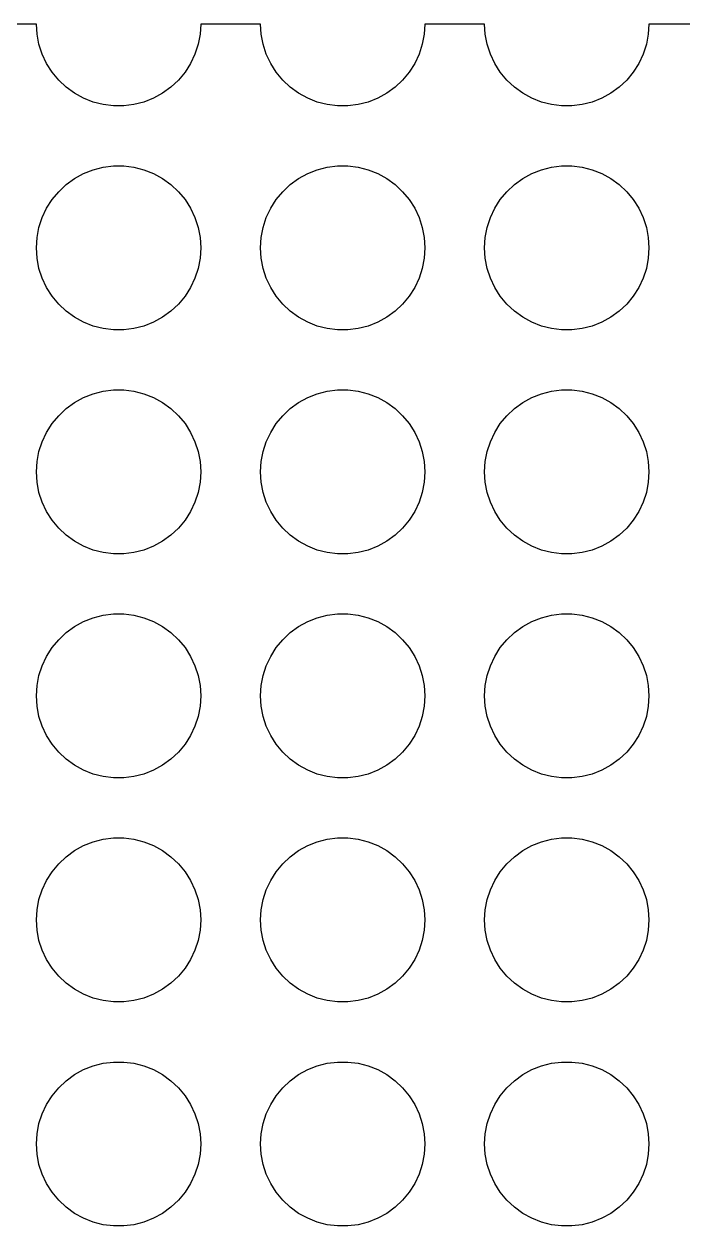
# Model space of a CAD drawing. Header units: metres. Extents: x -180 to 180, y -157 to 157.
# Drawn here: x -141.3 to -97.2, y 77 to 157.5 of the extents above; entities that cross this region are included whole.
import ezdxf

# ---------------------------------------------------------------- set-up
doc = ezdxf.new("R2010")
doc.units = ezdxf.units.M

msp = doc.modelspace()

# ---------------------------------------------------------------- linework, layer by layer
for p, q in [((-140.499, 157.49), (-144.501, 157.49)), ((-140.457, 156.811), (-140.499, 157.49)), ((-129.501, 157.49), (-129.543, 156.811)), ((-125.499, 157.49), (-129.501, 157.49)), ((-125.457, 156.811), (-125.499, 157.49)), ((-114.501, 157.49), (-114.543, 156.811)), ((-110.499, 157.49), (-114.501, 157.49)), ((-110.457, 156.811), (-110.499, 157.49)), ((-99.5006, 157.49), (-99.5434, 156.811)), ((-95.4994, 157.49), (-99.5006, 157.49)), ((-140.327, 156.132), (-140.457, 156.811)), ((-140.114, 155.475), (-140.327, 156.132)), ((-129.673, 156.132), (-129.886, 155.475)), ((-129.543, 156.811), (-129.673, 156.132)), ((-125.327, 156.132), (-125.457, 156.811)), ((-125.114, 155.475), (-125.327, 156.132)), ((-114.673, 156.132), (-114.886, 155.475)), ((-114.543, 156.811), (-114.673, 156.132)), ((-110.327, 156.132), (-110.457, 156.811)), ((-110.114, 155.475), (-110.327, 156.132)), ((-99.6728, 156.132), (-99.8862, 155.475)), ((-99.5434, 156.811), (-99.6728, 156.132)), ((-139.82, 154.85), (-140.114, 155.475)), ((-129.886, 155.475), (-130.18, 154.85)), ((-124.82, 154.85), (-125.114, 155.475)), ((-114.886, 155.475), (-115.18, 154.85)), ((-109.82, 154.85), (-110.114, 155.475)), ((-99.8862, 155.475), (-100.18, 154.85)), ((-139.45, 154.267), (-139.82, 154.85)), ((-130.18, 154.85), (-130.55, 154.267)), ((-124.45, 154.267), (-124.82, 154.85)), ((-115.18, 154.85), (-115.55, 154.267)), ((-109.45, 154.267), (-109.82, 154.85)), ((-100.18, 154.85), (-100.55, 154.267)), ((-139.009, 153.735), (-139.45, 154.267)), ((-138.506, 153.262), (-139.009, 153.735)), ((-130.991, 153.735), (-131.494, 153.262)), ((-130.55, 154.267), (-130.991, 153.735)), ((-124.009, 153.735), (-124.45, 154.267)), ((-123.506, 153.262), (-124.009, 153.735)), ((-115.991, 153.735), (-116.494, 153.262)), ((-115.55, 154.267), (-115.991, 153.735)), ((-109.009, 153.735), (-109.45, 154.267)), ((-108.506, 153.262), (-109.009, 153.735)), ((-100.991, 153.735), (-101.494, 153.262)), ((-100.55, 154.267), (-100.991, 153.735)), ((-137.947, 152.856), (-138.506, 153.262)), ((-131.494, 153.262), (-132.053, 152.856)), ((-122.947, 152.856), (-123.506, 153.262)), ((-116.494, 153.262), (-117.053, 152.856)), ((-107.947, 152.856), (-108.506, 153.262)), ((-101.494, 153.262), (-102.053, 152.856)), ((-137.342, 152.523), (-137.947, 152.856)), ((-136.7, 152.269), (-137.342, 152.523)), ((-136.031, 152.097), (-136.7, 152.269)), ((-133.3, 152.269), (-133.969, 152.097)), ((-132.658, 152.523), (-133.3, 152.269)), ((-132.053, 152.856), (-132.658, 152.523)), ((-122.342, 152.523), (-122.947, 152.856)), ((-121.7, 152.269), (-122.342, 152.523)), ((-121.031, 152.097), (-121.7, 152.269)), ((-118.3, 152.269), (-118.969, 152.097)), ((-117.658, 152.523), (-118.3, 152.269)), ((-117.053, 152.856), (-117.658, 152.523)), ((-107.342, 152.523), (-107.947, 152.856)), ((-106.7, 152.269), (-107.342, 152.523)), ((-106.031, 152.097), (-106.7, 152.269)), ((-103.3, 152.269), (-103.969, 152.097)), ((-102.658, 152.523), (-103.3, 152.269)), ((-102.053, 152.856), (-102.658, 152.523)), ((-135.345, 152.011), (-136.031, 152.097)), ((-134.655, 152.011), (-135.345, 152.011)), ((-133.969, 152.097), (-134.655, 152.011)), ((-120.345, 152.011), (-121.031, 152.097)), ((-119.655, 152.011), (-120.345, 152.011)), ((-118.969, 152.097), (-119.655, 152.011)), ((-105.345, 152.011), (-106.031, 152.097)), ((-104.655, 152.011), (-105.345, 152.011)), ((-103.969, 152.097), (-104.655, 152.011)), ((-137.947, 147.144), (-137.342, 147.477)), ((-137.342, 147.477), (-136.7, 147.731)), ((-136.7, 147.731), (-136.031, 147.903)), ((-136.031, 147.903), (-135.345, 147.989)), ((-135.345, 147.989), (-134.655, 147.989)), ((-134.655, 147.989), (-133.969, 147.903)), ((-133.969, 147.903), (-133.3, 147.731)), ((-133.3, 147.731), (-132.658, 147.477)), ((-132.658, 147.477), (-132.053, 147.144)), ((-122.947, 147.144), (-122.342, 147.477)), ((-122.342, 147.477), (-121.7, 147.731)), ((-121.7, 147.731), (-121.031, 147.903)), ((-121.031, 147.903), (-120.345, 147.989)), ((-120.345, 147.989), (-119.655, 147.989)), ((-119.655, 147.989), (-118.969, 147.903)), ((-118.969, 147.903), (-118.3, 147.731)), ((-118.3, 147.731), (-117.658, 147.477)), ((-117.658, 147.477), (-117.053, 147.144)), ((-107.947, 147.144), (-107.342, 147.477)), ((-107.342, 147.477), (-106.7, 147.731)), ((-106.7, 147.731), (-106.031, 147.903)), ((-106.031, 147.903), (-105.345, 147.989)), ((-105.345, 147.989), (-104.655, 147.989)), ((-104.655, 147.989), (-103.969, 147.903)), ((-103.969, 147.903), (-103.3, 147.731)), ((-103.3, 147.731), (-102.658, 147.477)), ((-102.658, 147.477), (-102.053, 147.144)), ((-139.009, 146.265), (-138.506, 146.738)), ((-138.506, 146.738), (-137.947, 147.144)), ((-132.053, 147.144), (-131.494, 146.738)), ((-131.494, 146.738), (-130.991, 146.265)), ((-124.009, 146.265), (-123.506, 146.738)), ((-123.506, 146.738), (-122.947, 147.144)), ((-117.053, 147.144), (-116.494, 146.738)), ((-116.494, 146.738), (-115.991, 146.265)), ((-109.009, 146.265), (-108.506, 146.738)), ((-108.506, 146.738), (-107.947, 147.144)), ((-102.053, 147.144), (-101.494, 146.738)), ((-101.494, 146.738), (-100.991, 146.265)), ((-139.82, 145.15), (-139.45, 145.733)), ((-139.45, 145.733), (-139.009, 146.265)), ((-130.991, 146.265), (-130.55, 145.733)), ((-130.55, 145.733), (-130.18, 145.15)), ((-124.82, 145.15), (-124.45, 145.733)), ((-124.45, 145.733), (-124.009, 146.265)), ((-115.991, 146.265), (-115.55, 145.733)), ((-115.55, 145.733), (-115.18, 145.15)), ((-109.82, 145.15), (-109.45, 145.733)), ((-109.45, 145.733), (-109.009, 146.265)), ((-100.991, 146.265), (-100.55, 145.733)), ((-100.55, 145.733), (-100.18, 145.15)), ((-140.114, 144.525), (-139.82, 145.15)), ((-130.18, 145.15), (-129.886, 144.525)), ((-125.114, 144.525), (-124.82, 145.15)), ((-115.18, 145.15), (-114.886, 144.525)), ((-110.114, 144.525), (-109.82, 145.15)), ((-100.18, 145.15), (-99.8862, 144.525)), ((-140.327, 143.868), (-140.114, 144.525)), ((-129.886, 144.525), (-129.673, 143.868)), ((-125.327, 143.868), (-125.114, 144.525)), ((-114.886, 144.525), (-114.673, 143.868)), ((-110.327, 143.868), (-110.114, 144.525)), ((-99.8862, 144.525), (-99.6728, 143.868)), ((-140.457, 143.189), (-140.327, 143.868)), ((-129.673, 143.868), (-129.543, 143.189)), ((-125.457, 143.189), (-125.327, 143.868)), ((-114.673, 143.868), (-114.543, 143.189)), ((-110.457, 143.189), (-110.327, 143.868)), ((-99.6728, 143.868), (-99.5434, 143.189)), ((-140.5, 142.5), (-140.457, 143.189)), ((-140.457, 141.811), (-140.5, 142.5)), ((-129.543, 143.189), (-129.5, 142.5)), ((-129.5, 142.5), (-129.543, 141.811)), ((-125.5, 142.5), (-125.457, 143.189)), ((-125.457, 141.811), (-125.5, 142.5)), ((-114.543, 143.189), (-114.5, 142.5)), ((-114.5, 142.5), (-114.543, 141.811)), ((-110.5, 142.5), (-110.457, 143.189)), ((-110.457, 141.811), (-110.5, 142.5)), ((-99.5434, 143.189), (-99.5, 142.5)), ((-99.5, 142.5), (-99.5434, 141.811)), ((-140.327, 141.132), (-140.457, 141.811)), ((-129.543, 141.811), (-129.673, 141.132)), ((-125.327, 141.132), (-125.457, 141.811)), ((-114.543, 141.811), (-114.673, 141.132)), ((-110.327, 141.132), (-110.457, 141.811)), ((-99.5434, 141.811), (-99.6728, 141.132)), ((-140.114, 140.475), (-140.327, 141.132)), ((-129.673, 141.132), (-129.886, 140.475)), ((-125.114, 140.475), (-125.327, 141.132)), ((-114.673, 141.132), (-114.886, 140.475)), ((-110.114, 140.475), (-110.327, 141.132)), ((-99.6728, 141.132), (-99.8862, 140.475)), ((-139.82, 139.85), (-140.114, 140.475)), ((-129.886, 140.475), (-130.18, 139.85)), ((-124.82, 139.85), (-125.114, 140.475)), ((-114.886, 140.475), (-115.18, 139.85)), ((-109.82, 139.85), (-110.114, 140.475)), ((-99.8862, 140.475), (-100.18, 139.85)), ((-139.45, 139.267), (-139.82, 139.85)), ((-139.009, 138.735), (-139.45, 139.267)), ((-130.55, 139.267), (-130.991, 138.735)), ((-130.18, 139.85), (-130.55, 139.267)), ((-124.45, 139.267), (-124.82, 139.85)), ((-124.009, 138.735), (-124.45, 139.267)), ((-115.55, 139.267), (-115.991, 138.735)), ((-115.18, 139.85), (-115.55, 139.267)), ((-109.45, 139.267), (-109.82, 139.85)), ((-109.009, 138.735), (-109.45, 139.267)), ((-100.55, 139.267), (-100.991, 138.735)), ((-100.18, 139.85), (-100.55, 139.267)), ((-138.506, 138.262), (-139.009, 138.735)), ((-130.991, 138.735), (-131.494, 138.262)), ((-123.506, 138.262), (-124.009, 138.735)), ((-115.991, 138.735), (-116.494, 138.262)), ((-108.506, 138.262), (-109.009, 138.735)), ((-100.991, 138.735), (-101.494, 138.262)), ((-137.947, 137.856), (-138.506, 138.262)), ((-137.342, 137.523), (-137.947, 137.856)), ((-132.053, 137.856), (-132.658, 137.523)), ((-131.494, 138.262), (-132.053, 137.856)), ((-122.947, 137.856), (-123.506, 138.262)), ((-122.342, 137.523), (-122.947, 137.856)), ((-117.053, 137.856), (-117.658, 137.523)), ((-116.494, 138.262), (-117.053, 137.856)), ((-107.947, 137.856), (-108.506, 138.262)), ((-107.342, 137.523), (-107.947, 137.856)), ((-102.053, 137.856), (-102.658, 137.523)), ((-101.494, 138.262), (-102.053, 137.856)), ((-136.7, 137.269), (-137.342, 137.523)), ((-136.031, 137.097), (-136.7, 137.269)), ((-135.345, 137.011), (-136.031, 137.097)), ((-134.655, 137.011), (-135.345, 137.011)), ((-133.969, 137.097), (-134.655, 137.011)), ((-133.3, 137.269), (-133.969, 137.097)), ((-132.658, 137.523), (-133.3, 137.269)), ((-121.7, 137.269), (-122.342, 137.523)), ((-121.031, 137.097), (-121.7, 137.269)), ((-120.345, 137.011), (-121.031, 137.097)), ((-119.655, 137.011), (-120.345, 137.011)), ((-118.969, 137.097), (-119.655, 137.011)), ((-118.3, 137.269), (-118.969, 137.097)), ((-117.658, 137.523), (-118.3, 137.269)), ((-106.7, 137.269), (-107.342, 137.523)), ((-106.031, 137.097), (-106.7, 137.269)), ((-105.345, 137.011), (-106.031, 137.097)), ((-104.655, 137.011), (-105.345, 137.011)), ((-103.969, 137.097), (-104.655, 137.011)), ((-103.3, 137.269), (-103.969, 137.097)), ((-102.658, 137.523), (-103.3, 137.269)), ((-136.7, 132.731), (-136.031, 132.903)), ((-136.031, 132.903), (-135.345, 132.989)), ((-135.345, 132.989), (-134.655, 132.989)), ((-134.655, 132.989), (-133.969, 132.903)), ((-133.969, 132.903), (-133.3, 132.731)), ((-121.7, 132.731), (-121.031, 132.903)), ((-121.031, 132.903), (-120.345, 132.989)), ((-120.345, 132.989), (-119.655, 132.989)), ((-119.655, 132.989), (-118.969, 132.903)), ((-118.969, 132.903), (-118.3, 132.731)), ((-106.7, 132.731), (-106.031, 132.903)), ((-106.031, 132.903), (-105.345, 132.989)), ((-105.345, 132.989), (-104.655, 132.989)), ((-104.655, 132.989), (-103.969, 132.903)), ((-103.969, 132.903), (-103.3, 132.731)), ((-138.506, 131.738), (-137.947, 132.144)), ((-137.947, 132.144), (-137.342, 132.477)), ((-137.342, 132.477), (-136.7, 132.731)), ((-133.3, 132.731), (-132.658, 132.477)), ((-132.658, 132.477), (-132.053, 132.144)), ((-132.053, 132.144), (-131.494, 131.738)), ((-123.506, 131.738), (-122.947, 132.144)), ((-122.947, 132.144), (-122.342, 132.477)), ((-122.342, 132.477), (-121.7, 132.731)), ((-118.3, 132.731), (-117.658, 132.477)), ((-117.658, 132.477), (-117.053, 132.144)), ((-117.053, 132.144), (-116.494, 131.738)), ((-108.506, 131.738), (-107.947, 132.144)), ((-107.947, 132.144), (-107.342, 132.477)), ((-107.342, 132.477), (-106.7, 132.731)), ((-103.3, 132.731), (-102.658, 132.477)), ((-102.658, 132.477), (-102.053, 132.144)), ((-102.053, 132.144), (-101.494, 131.738)), ((-139.45, 130.733), (-139.009, 131.265)), ((-139.009, 131.265), (-138.506, 131.738)), ((-131.494, 131.738), (-130.991, 131.265)), ((-130.991, 131.265), (-130.55, 130.733)), ((-124.45, 130.733), (-124.009, 131.265)), ((-124.009, 131.265), (-123.506, 131.738)), ((-116.494, 131.738), (-115.991, 131.265)), ((-115.991, 131.265), (-115.55, 130.733)), ((-109.45, 130.733), (-109.009, 131.265)), ((-109.009, 131.265), (-108.506, 131.738)), ((-101.494, 131.738), (-100.991, 131.265)), ((-100.991, 131.265), (-100.55, 130.733)), ((-139.82, 130.15), (-139.45, 130.733)), ((-130.55, 130.733), (-130.18, 130.15)), ((-124.82, 130.15), (-124.45, 130.733)), ((-115.55, 130.733), (-115.18, 130.15)), ((-109.82, 130.15), (-109.45, 130.733)), ((-100.55, 130.733), (-100.18, 130.15)), ((-140.114, 129.525), (-139.82, 130.15)), ((-130.18, 130.15), (-129.886, 129.525)), ((-125.114, 129.525), (-124.82, 130.15)), ((-115.18, 130.15), (-114.886, 129.525)), ((-110.114, 129.525), (-109.82, 130.15)), ((-100.18, 130.15), (-99.8862, 129.525)), ((-140.457, 128.189), (-140.327, 128.868)), ((-140.327, 128.868), (-140.114, 129.525)), ((-129.886, 129.525), (-129.673, 128.868)), ((-129.673, 128.868), (-129.543, 128.189)), ((-125.457, 128.189), (-125.327, 128.868)), ((-125.327, 128.868), (-125.114, 129.525)), ((-114.886, 129.525), (-114.673, 128.868)), ((-114.673, 128.868), (-114.543, 128.189)), ((-110.457, 128.189), (-110.327, 128.868)), ((-110.327, 128.868), (-110.114, 129.525)), ((-99.8862, 129.525), (-99.6728, 128.868)), ((-99.6728, 128.868), (-99.5434, 128.189)), ((-140.5, 127.5), (-140.457, 128.189)), ((-129.543, 128.189), (-129.5, 127.5)), ((-125.5, 127.5), (-125.457, 128.189)), ((-114.543, 128.189), (-114.5, 127.5)), ((-110.5, 127.5), (-110.457, 128.189)), ((-99.5434, 128.189), (-99.5, 127.5)), ((-140.457, 126.811), (-140.5, 127.5)), ((-129.5, 127.5), (-129.543, 126.811)), ((-125.457, 126.811), (-125.5, 127.5)), ((-114.5, 127.5), (-114.543, 126.811)), ((-110.457, 126.811), (-110.5, 127.5)), ((-99.5, 127.5), (-99.5434, 126.811)), ((-140.327, 126.132), (-140.457, 126.811)), ((-129.543, 126.811), (-129.673, 126.132)), ((-125.327, 126.132), (-125.457, 126.811)), ((-114.543, 126.811), (-114.673, 126.132)), ((-110.327, 126.132), (-110.457, 126.811)), ((-99.5434, 126.811), (-99.6728, 126.132)), ((-140.114, 125.475), (-140.327, 126.132)), ((-129.673, 126.132), (-129.886, 125.475)), ((-125.114, 125.475), (-125.327, 126.132)), ((-114.673, 126.132), (-114.886, 125.475)), ((-110.114, 125.475), (-110.327, 126.132)), ((-99.6728, 126.132), (-99.8862, 125.475)), ((-139.82, 124.85), (-140.114, 125.475)), ((-139.45, 124.267), (-139.82, 124.85)), ((-130.18, 124.85), (-130.55, 124.267)), ((-129.886, 125.475), (-130.18, 124.85)), ((-124.82, 124.85), (-125.114, 125.475)), ((-124.45, 124.267), (-124.82, 124.85)), ((-115.18, 124.85), (-115.55, 124.267)), ((-114.886, 125.475), (-115.18, 124.85)), ((-109.82, 124.85), (-110.114, 125.475)), ((-109.45, 124.267), (-109.82, 124.85)), ((-100.18, 124.85), (-100.55, 124.267)), ((-99.8862, 125.475), (-100.18, 124.85)), ((-139.009, 123.735), (-139.45, 124.267)), ((-130.55, 124.267), (-130.991, 123.735)), ((-124.009, 123.735), (-124.45, 124.267)), ((-115.55, 124.267), (-115.991, 123.735)), ((-109.009, 123.735), (-109.45, 124.267)), ((-100.55, 124.267), (-100.991, 123.735)), ((-138.506, 123.262), (-139.009, 123.735)), ((-137.947, 122.856), (-138.506, 123.262)), ((-131.494, 123.262), (-132.053, 122.856)), ((-130.991, 123.735), (-131.494, 123.262)), ((-123.506, 123.262), (-124.009, 123.735)), ((-122.947, 122.856), (-123.506, 123.262)), ((-116.494, 123.262), (-117.053, 122.856)), ((-115.991, 123.735), (-116.494, 123.262)), ((-108.506, 123.262), (-109.009, 123.735)), ((-107.947, 122.856), (-108.506, 123.262)), ((-101.494, 123.262), (-102.053, 122.856)), ((-100.991, 123.735), (-101.494, 123.262)), ((-137.342, 122.523), (-137.947, 122.856)), ((-136.7, 122.269), (-137.342, 122.523)), ((-132.658, 122.523), (-133.3, 122.269)), ((-132.053, 122.856), (-132.658, 122.523)), ((-122.342, 122.523), (-122.947, 122.856)), ((-121.7, 122.269), (-122.342, 122.523)), ((-117.658, 122.523), (-118.3, 122.269)), ((-117.053, 122.856), (-117.658, 122.523)), ((-107.342, 122.523), (-107.947, 122.856)), ((-106.7, 122.269), (-107.342, 122.523)), ((-102.658, 122.523), (-103.3, 122.269)), ((-102.053, 122.856), (-102.658, 122.523)), ((-136.031, 122.097), (-136.7, 122.269)), ((-135.345, 122.011), (-136.031, 122.097)), ((-134.655, 122.011), (-135.345, 122.011)), ((-133.969, 122.097), (-134.655, 122.011)), ((-133.3, 122.269), (-133.969, 122.097)), ((-121.031, 122.097), (-121.7, 122.269)), ((-120.345, 122.011), (-121.031, 122.097)), ((-119.655, 122.011), (-120.345, 122.011)), ((-118.969, 122.097), (-119.655, 122.011)), ((-118.3, 122.269), (-118.969, 122.097)), ((-106.031, 122.097), (-106.7, 122.269)), ((-105.345, 122.011), (-106.031, 122.097)), ((-104.655, 122.011), (-105.345, 122.011)), ((-103.969, 122.097), (-104.655, 122.011)), ((-103.3, 122.269), (-103.969, 122.097)), ((-137.342, 117.477), (-136.7, 117.731)), ((-136.7, 117.731), (-136.031, 117.903)), ((-136.031, 117.903), (-135.345, 117.989)), ((-135.345, 117.989), (-134.655, 117.989)), ((-134.655, 117.989), (-133.969, 117.903)), ((-133.969, 117.903), (-133.3, 117.731)), ((-133.3, 117.731), (-132.658, 117.477)), ((-122.342, 117.477), (-121.7, 117.731)), ((-121.7, 117.731), (-121.031, 117.903)), ((-121.031, 117.903), (-120.345, 117.989)), ((-120.345, 117.989), (-119.655, 117.989)), ((-119.655, 117.989), (-118.969, 117.903)), ((-118.969, 117.903), (-118.3, 117.731)), ((-118.3, 117.731), (-117.658, 117.477)), ((-107.342, 117.477), (-106.7, 117.731)), ((-106.7, 117.731), (-106.031, 117.903)), ((-106.031, 117.903), (-105.345, 117.989)), ((-105.345, 117.989), (-104.655, 117.989)), ((-104.655, 117.989), (-103.969, 117.903)), ((-103.969, 117.903), (-103.3, 117.731)), ((-103.3, 117.731), (-102.658, 117.477)), ((-139.009, 116.265), (-138.506, 116.738)), ((-138.506, 116.738), (-137.947, 117.144)), ((-137.947, 117.144), (-137.342, 117.477)), ((-132.658, 117.477), (-132.053, 117.144)), ((-132.053, 117.144), (-131.494, 116.738)), ((-131.494, 116.738), (-130.991, 116.265)), ((-124.009, 116.265), (-123.506, 116.738)), ((-123.506, 116.738), (-122.947, 117.144)), ((-122.947, 117.144), (-122.342, 117.477)), ((-117.658, 117.477), (-117.053, 117.144)), ((-117.053, 117.144), (-116.494, 116.738)), ((-116.494, 116.738), (-115.991, 116.265)), ((-109.009, 116.265), (-108.506, 116.738)), ((-108.506, 116.738), (-107.947, 117.144)), ((-107.947, 117.144), (-107.342, 117.477)), ((-102.658, 117.477), (-102.053, 117.144)), ((-102.053, 117.144), (-101.494, 116.738)), ((-101.494, 116.738), (-100.991, 116.265)), ((-139.45, 115.733), (-139.009, 116.265)), ((-130.991, 116.265), (-130.55, 115.733)), ((-124.45, 115.733), (-124.009, 116.265)), ((-115.991, 116.265), (-115.55, 115.733)), ((-109.45, 115.733), (-109.009, 116.265)), ((-100.991, 116.265), (-100.55, 115.733)), ((-140.114, 114.525), (-139.82, 115.15)), ((-139.82, 115.15), (-139.45, 115.733)), ((-130.55, 115.733), (-130.18, 115.15)), ((-130.18, 115.15), (-129.886, 114.525)), ((-125.114, 114.525), (-124.82, 115.15)), ((-124.82, 115.15), (-124.45, 115.733)), ((-115.55, 115.733), (-115.18, 115.15)), ((-115.18, 115.15), (-114.886, 114.525)), ((-110.114, 114.525), (-109.82, 115.15)), ((-109.82, 115.15), (-109.45, 115.733)), ((-100.55, 115.733), (-100.18, 115.15)), ((-100.18, 115.15), (-99.8862, 114.525)), ((-140.327, 113.868), (-140.114, 114.525)), ((-129.886, 114.525), (-129.673, 113.868)), ((-125.327, 113.868), (-125.114, 114.525)), ((-114.886, 114.525), (-114.673, 113.868)), ((-110.327, 113.868), (-110.114, 114.525)), ((-99.8862, 114.525), (-99.6728, 113.868)), ((-140.457, 113.189), (-140.327, 113.868)), ((-129.673, 113.868), (-129.543, 113.189)), ((-125.457, 113.189), (-125.327, 113.868)), ((-114.673, 113.868), (-114.543, 113.189)), ((-110.457, 113.189), (-110.327, 113.868)), ((-99.6728, 113.868), (-99.5434, 113.189)), ((-140.5, 112.5), (-140.457, 113.189)), ((-129.543, 113.189), (-129.5, 112.5)), ((-125.5, 112.5), (-125.457, 113.189)), ((-114.543, 113.189), (-114.5, 112.5)), ((-110.5, 112.5), (-110.457, 113.189)), ((-99.5434, 113.189), (-99.5, 112.5)), ((-140.457, 111.811), (-140.5, 112.5)), ((-129.5, 112.5), (-129.543, 111.811)), ((-125.457, 111.811), (-125.5, 112.5)), ((-114.5, 112.5), (-114.543, 111.811)), ((-110.457, 111.811), (-110.5, 112.5)), ((-99.5, 112.5), (-99.5434, 111.811)), ((-140.327, 111.132), (-140.457, 111.811)), ((-140.114, 110.475), (-140.327, 111.132)), ((-129.673, 111.132), (-129.886, 110.475)), ((-129.543, 111.811), (-129.673, 111.132)), ((-125.327, 111.132), (-125.457, 111.811)), ((-125.114, 110.475), (-125.327, 111.132)), ((-114.673, 111.132), (-114.886, 110.475)), ((-114.543, 111.811), (-114.673, 111.132)), ((-110.327, 111.132), (-110.457, 111.811)), ((-110.114, 110.475), (-110.327, 111.132)), ((-99.6728, 111.132), (-99.8862, 110.475)), ((-99.5434, 111.811), (-99.6728, 111.132)), ((-139.82, 109.85), (-140.114, 110.475)), ((-129.886, 110.475), (-130.18, 109.85)), ((-124.82, 109.85), (-125.114, 110.475)), ((-114.886, 110.475), (-115.18, 109.85)), ((-109.82, 109.85), (-110.114, 110.475)), ((-99.8862, 110.475), (-100.18, 109.85)), ((-139.45, 109.267), (-139.82, 109.85)), ((-130.18, 109.85), (-130.55, 109.267)), ((-124.45, 109.267), (-124.82, 109.85)), ((-115.18, 109.85), (-115.55, 109.267)), ((-109.45, 109.267), (-109.82, 109.85)), ((-100.18, 109.85), (-100.55, 109.267)), ((-139.009, 108.735), (-139.45, 109.267)), ((-138.506, 108.262), (-139.009, 108.735)), ((-130.991, 108.735), (-131.494, 108.262)), ((-130.55, 109.267), (-130.991, 108.735)), ((-124.009, 108.735), (-124.45, 109.267)), ((-123.506, 108.262), (-124.009, 108.735)), ((-115.991, 108.735), (-116.494, 108.262)), ((-115.55, 109.267), (-115.991, 108.735)), ((-109.009, 108.735), (-109.45, 109.267)), ((-108.506, 108.262), (-109.009, 108.735)), ((-100.991, 108.735), (-101.494, 108.262)), ((-100.55, 109.267), (-100.991, 108.735)), ((-137.947, 107.856), (-138.506, 108.262)), ((-137.342, 107.523), (-137.947, 107.856)), ((-132.053, 107.856), (-132.658, 107.523)), ((-131.494, 108.262), (-132.053, 107.856)), ((-122.947, 107.856), (-123.506, 108.262)), ((-122.342, 107.523), (-122.947, 107.856)), ((-117.053, 107.856), (-117.658, 107.523)), ((-116.494, 108.262), (-117.053, 107.856)), ((-107.947, 107.856), (-108.506, 108.262)), ((-107.342, 107.523), (-107.947, 107.856)), ((-102.053, 107.856), (-102.658, 107.523)), ((-101.494, 108.262), (-102.053, 107.856)), ((-136.7, 107.269), (-137.342, 107.523)), ((-136.031, 107.097), (-136.7, 107.269)), ((-135.345, 107.011), (-136.031, 107.097)), ((-133.969, 107.097), (-134.655, 107.011)), ((-133.3, 107.269), (-133.969, 107.097)), ((-132.658, 107.523), (-133.3, 107.269)), ((-121.7, 107.269), (-122.342, 107.523)), ((-121.031, 107.097), (-121.7, 107.269)), ((-120.345, 107.011), (-121.031, 107.097)), ((-118.969, 107.097), (-119.655, 107.011)), ((-118.3, 107.269), (-118.969, 107.097)), ((-117.658, 107.523), (-118.3, 107.269)), ((-106.7, 107.269), (-107.342, 107.523)), ((-106.031, 107.097), (-106.7, 107.269)), ((-105.345, 107.011), (-106.031, 107.097)), ((-103.969, 107.097), (-104.655, 107.011)), ((-103.3, 107.269), (-103.969, 107.097)), ((-102.658, 107.523), (-103.3, 107.269)), ((-134.655, 107.011), (-135.345, 107.011)), ((-119.655, 107.011), (-120.345, 107.011)), ((-104.655, 107.011), (-105.345, 107.011)), ((-137.947, 102.144), (-137.342, 102.477)), ((-137.342, 102.477), (-136.7, 102.731)), ((-136.7, 102.731), (-136.031, 102.903)), ((-136.031, 102.903), (-135.345, 102.989)), ((-135.345, 102.989), (-134.655, 102.989)), ((-134.655, 102.989), (-133.969, 102.903)), ((-133.969, 102.903), (-133.3, 102.731)), ((-133.3, 102.731), (-132.658, 102.477)), ((-132.658, 102.477), (-132.053, 102.144)), ((-122.947, 102.144), (-122.342, 102.477)), ((-122.342, 102.477), (-121.7, 102.731)), ((-121.7, 102.731), (-121.031, 102.903)), ((-121.031, 102.903), (-120.345, 102.989)), ((-120.345, 102.989), (-119.655, 102.989)), ((-119.655, 102.989), (-118.969, 102.903)), ((-118.969, 102.903), (-118.3, 102.731)), ((-118.3, 102.731), (-117.658, 102.477)), ((-117.658, 102.477), (-117.053, 102.144)), ((-107.947, 102.144), (-107.342, 102.477)), ((-107.342, 102.477), (-106.7, 102.731)), ((-106.7, 102.731), (-106.031, 102.903)), ((-106.031, 102.903), (-105.345, 102.989)), ((-105.345, 102.989), (-104.655, 102.989)), ((-104.655, 102.989), (-103.969, 102.903)), ((-103.969, 102.903), (-103.3, 102.731)), ((-103.3, 102.731), (-102.658, 102.477)), ((-102.658, 102.477), (-102.053, 102.144)), ((-139.009, 101.265), (-138.506, 101.738)), ((-138.506, 101.738), (-137.947, 102.144)), ((-132.053, 102.144), (-131.494, 101.738)), ((-131.494, 101.738), (-130.991, 101.265)), ((-124.009, 101.265), (-123.506, 101.738)), ((-123.506, 101.738), (-122.947, 102.144)), ((-117.053, 102.144), (-116.494, 101.738)), ((-116.494, 101.738), (-115.991, 101.265)), ((-109.009, 101.265), (-108.506, 101.738)), ((-108.506, 101.738), (-107.947, 102.144)), ((-102.053, 102.144), (-101.494, 101.738)), ((-101.494, 101.738), (-100.991, 101.265)), ((-139.82, 100.15), (-139.45, 100.733)), ((-139.45, 100.733), (-139.009, 101.265)), ((-130.991, 101.265), (-130.55, 100.733)), ((-130.55, 100.733), (-130.18, 100.15)), ((-124.82, 100.15), (-124.45, 100.733)), ((-124.45, 100.733), (-124.009, 101.265)), ((-115.991, 101.265), (-115.55, 100.733)), ((-115.55, 100.733), (-115.18, 100.15)), ((-109.82, 100.15), (-109.45, 100.733)), ((-109.45, 100.733), (-109.009, 101.265)), ((-100.991, 101.265), (-100.55, 100.733)), ((-100.55, 100.733), (-100.18, 100.15)), ((-140.114, 99.5247), (-139.82, 100.15)), ((-130.18, 100.15), (-129.886, 99.5247)), ((-125.114, 99.5247), (-124.82, 100.15)), ((-115.18, 100.15), (-114.886, 99.5247)), ((-110.114, 99.5247), (-109.82, 100.15)), ((-100.18, 100.15), (-99.8862, 99.5247)), ((-140.327, 98.8678), (-140.114, 99.5247)), ((-129.886, 99.5247), (-129.673, 98.8678)), ((-125.327, 98.8678), (-125.114, 99.5247)), ((-114.886, 99.5247), (-114.673, 98.8678)), ((-110.327, 98.8678), (-110.114, 99.5247)), ((-99.8862, 99.5247), (-99.6728, 98.8678)), ((-140.5, 97.5), (-140.457, 98.1893)), ((-140.457, 98.1893), (-140.327, 98.8678)), ((-129.673, 98.8678), (-129.543, 98.1893)), ((-129.543, 98.1893), (-129.5, 97.5)), ((-125.5, 97.5), (-125.457, 98.1893)), ((-125.457, 98.1893), (-125.327, 98.8678)), ((-114.673, 98.8678), (-114.543, 98.1893)), ((-114.543, 98.1893), (-114.5, 97.5)), ((-110.5, 97.5), (-110.457, 98.1893)), ((-110.457, 98.1893), (-110.327, 98.8678)), ((-99.6728, 98.8678), (-99.5434, 98.1893)), ((-99.5434, 98.1893), (-99.5, 97.5)), ((-140.457, 96.8107), (-140.5, 97.5)), ((-129.5, 97.5), (-129.543, 96.8107)), ((-125.457, 96.8107), (-125.5, 97.5)), ((-114.5, 97.5), (-114.543, 96.8107)), ((-110.457, 96.8107), (-110.5, 97.5)), ((-99.5, 97.5), (-99.5434, 96.8107)), ((-140.327, 96.1322), (-140.457, 96.8107)), ((-129.543, 96.8107), (-129.673, 96.1322)), ((-125.327, 96.1322), (-125.457, 96.8107)), ((-114.543, 96.8107), (-114.673, 96.1322)), ((-110.327, 96.1322), (-110.457, 96.8107)), ((-99.5434, 96.8107), (-99.6728, 96.1322)), ((-140.114, 95.4753), (-140.327, 96.1322)), ((-129.673, 96.1322), (-129.886, 95.4753)), ((-125.114, 95.4753), (-125.327, 96.1322)), ((-114.673, 96.1322), (-114.886, 95.4753)), ((-110.114, 95.4753), (-110.327, 96.1322)), ((-99.6728, 96.1322), (-99.8862, 95.4753)), ((-139.82, 94.8504), (-140.114, 95.4753)), ((-129.886, 95.4753), (-130.18, 94.8504)), ((-124.82, 94.8504), (-125.114, 95.4753)), ((-114.886, 95.4753), (-115.18, 94.8504)), ((-109.82, 94.8504), (-110.114, 95.4753)), ((-99.8862, 95.4753), (-100.18, 94.8504)), ((-139.45, 94.2672), (-139.82, 94.8504)), ((-139.009, 93.735), (-139.45, 94.2672)), ((-130.55, 94.2672), (-130.991, 93.735)), ((-130.18, 94.8504), (-130.55, 94.2672)), ((-124.45, 94.2672), (-124.82, 94.8504)), ((-124.009, 93.735), (-124.45, 94.2672)), ((-115.55, 94.2672), (-115.991, 93.735)), ((-115.18, 94.8504), (-115.55, 94.2672)), ((-109.45, 94.2672), (-109.82, 94.8504)), ((-109.009, 93.735), (-109.45, 94.2672)), ((-100.55, 94.2672), (-100.991, 93.735)), ((-100.18, 94.8504), (-100.55, 94.2672)), ((-138.506, 93.2622), (-139.009, 93.735)), ((-130.991, 93.735), (-131.494, 93.2622)), ((-123.506, 93.2622), (-124.009, 93.735)), ((-115.991, 93.735), (-116.494, 93.2622)), ((-108.506, 93.2622), (-109.009, 93.735)), ((-100.991, 93.735), (-101.494, 93.2622)), ((-137.947, 92.8562), (-138.506, 93.2622)), ((-137.342, 92.5235), (-137.947, 92.8562)), ((-132.053, 92.8562), (-132.658, 92.5235)), ((-131.494, 93.2622), (-132.053, 92.8562)), ((-122.947, 92.8562), (-123.506, 93.2622)), ((-122.342, 92.5235), (-122.947, 92.8562)), ((-117.053, 92.8562), (-117.658, 92.5235)), ((-116.494, 93.2622), (-117.053, 92.8562)), ((-107.947, 92.8562), (-108.506, 93.2622)), ((-107.342, 92.5235), (-107.947, 92.8562)), ((-102.053, 92.8562), (-102.658, 92.5235)), ((-101.494, 93.2622), (-102.053, 92.8562)), ((-136.7, 92.2692), (-137.342, 92.5235)), ((-136.031, 92.0974), (-136.7, 92.2692)), ((-135.345, 92.0108), (-136.031, 92.0974)), ((-134.655, 92.0108), (-135.345, 92.0108)), ((-133.969, 92.0974), (-134.655, 92.0108)), ((-133.3, 92.2692), (-133.969, 92.0974)), ((-132.658, 92.5235), (-133.3, 92.2692)), ((-121.7, 92.2692), (-122.342, 92.5235)), ((-121.031, 92.0974), (-121.7, 92.2692)), ((-120.345, 92.0108), (-121.031, 92.0974)), ((-119.655, 92.0108), (-120.345, 92.0108)), ((-118.969, 92.0974), (-119.655, 92.0108)), ((-118.3, 92.2692), (-118.969, 92.0974)), ((-117.658, 92.5235), (-118.3, 92.2692)), ((-106.7, 92.2692), (-107.342, 92.5235)), ((-106.031, 92.0974), (-106.7, 92.2692)), ((-105.345, 92.0108), (-106.031, 92.0974)), ((-104.655, 92.0108), (-105.345, 92.0108)), ((-103.969, 92.0974), (-104.655, 92.0108)), ((-103.3, 92.2692), (-103.969, 92.0974)), ((-102.658, 92.5235), (-103.3, 92.2692)), ((-137.342, 87.4765), (-136.7, 87.7308)), ((-136.7, 87.7308), (-136.031, 87.9026)), ((-136.031, 87.9026), (-135.345, 87.9891)), ((-135.345, 87.9891), (-134.655, 87.9891)), ((-134.655, 87.9891), (-133.969, 87.9026)), ((-133.969, 87.9026), (-133.3, 87.7308)), ((-133.3, 87.7308), (-132.658, 87.4765)), ((-122.342, 87.4765), (-121.7, 87.7308)), ((-121.7, 87.7308), (-121.031, 87.9026)), ((-121.031, 87.9026), (-120.345, 87.9891)), ((-120.345, 87.9891), (-119.655, 87.9891)), ((-119.655, 87.9891), (-118.969, 87.9026)), ((-118.969, 87.9026), (-118.3, 87.7308)), ((-118.3, 87.7308), (-117.658, 87.4765)), ((-107.342, 87.4765), (-106.7, 87.7308)), ((-106.7, 87.7308), (-106.031, 87.9026)), ((-106.031, 87.9026), (-105.345, 87.9891)), ((-105.345, 87.9891), (-104.655, 87.9891)), ((-104.655, 87.9891), (-103.969, 87.9026)), ((-103.969, 87.9026), (-103.3, 87.7308)), ((-103.3, 87.7308), (-102.658, 87.4765)), ((-138.506, 86.7378), (-137.947, 87.1438)), ((-137.947, 87.1438), (-137.342, 87.4765)), ((-132.658, 87.4765), (-132.053, 87.1438)), ((-132.053, 87.1438), (-131.494, 86.7378)), ((-123.506, 86.7378), (-122.947, 87.1438)), ((-122.947, 87.1438), (-122.342, 87.4765)), ((-117.658, 87.4765), (-117.053, 87.1438)), ((-117.053, 87.1438), (-116.494, 86.7378)), ((-108.506, 86.7378), (-107.947, 87.1438)), ((-107.947, 87.1438), (-107.342, 87.4765)), ((-102.658, 87.4765), (-102.053, 87.1438)), ((-102.053, 87.1438), (-101.494, 86.7378)), ((-139.45, 85.7328), (-139.009, 86.265)), ((-139.009, 86.265), (-138.506, 86.7378)), ((-131.494, 86.7378), (-130.991, 86.265)), ((-130.991, 86.265), (-130.55, 85.7328)), ((-124.45, 85.7328), (-124.009, 86.265)), ((-124.009, 86.265), (-123.506, 86.7378)), ((-116.494, 86.7378), (-115.991, 86.265)), ((-115.991, 86.265), (-115.55, 85.7328)), ((-109.45, 85.7328), (-109.009, 86.265)), ((-109.009, 86.265), (-108.506, 86.7378)), ((-101.494, 86.7378), (-100.991, 86.265)), ((-100.991, 86.265), (-100.55, 85.7328)), ((-139.82, 85.1496), (-139.45, 85.7328)), ((-130.55, 85.7328), (-130.18, 85.1496)), ((-124.82, 85.1496), (-124.45, 85.7328)), ((-115.55, 85.7328), (-115.18, 85.1496)), ((-109.82, 85.1496), (-109.45, 85.7328)), ((-100.55, 85.7328), (-100.18, 85.1496)), ((-140.327, 83.8678), (-140.114, 84.5247)), ((-140.114, 84.5247), (-139.82, 85.1496)), ((-130.18, 85.1496), (-129.886, 84.5247)), ((-129.886, 84.5247), (-129.673, 83.8678)), ((-125.327, 83.8678), (-125.114, 84.5247)), ((-125.114, 84.5247), (-124.82, 85.1496)), ((-115.18, 85.1496), (-114.886, 84.5247)), ((-114.886, 84.5247), (-114.673, 83.8678)), ((-110.327, 83.8678), (-110.114, 84.5247)), ((-110.114, 84.5247), (-109.82, 85.1496)), ((-100.18, 85.1496), (-99.8862, 84.5247)), ((-99.8862, 84.5247), (-99.6728, 83.8678)), ((-140.457, 83.1893), (-140.327, 83.8678)), ((-129.673, 83.8678), (-129.543, 83.1893)), ((-125.457, 83.1893), (-125.327, 83.8678)), ((-114.673, 83.8678), (-114.543, 83.1893)), ((-110.457, 83.1893), (-110.327, 83.8678)), ((-99.6728, 83.8678), (-99.5434, 83.1893)), ((-140.5, 82.5), (-140.457, 83.1893)), ((-129.543, 83.1893), (-129.5, 82.5)), ((-125.5, 82.5), (-125.457, 83.1893)), ((-114.543, 83.1893), (-114.5, 82.5)), ((-110.5, 82.5), (-110.457, 83.1893)), ((-99.5434, 83.1893), (-99.5, 82.5)), ((-140.457, 81.8107), (-140.5, 82.5)), ((-129.5, 82.5), (-129.543, 81.8107)), ((-125.457, 81.8107), (-125.5, 82.5)), ((-114.5, 82.5), (-114.543, 81.8107)), ((-110.457, 81.8107), (-110.5, 82.5)), ((-99.5, 82.5), (-99.5434, 81.8107)), ((-140.327, 81.1322), (-140.457, 81.8107)), ((-129.543, 81.8107), (-129.673, 81.1322)), ((-125.327, 81.1322), (-125.457, 81.8107)), ((-114.543, 81.8107), (-114.673, 81.1322)), ((-110.327, 81.1322), (-110.457, 81.8107)), ((-99.5434, 81.8107), (-99.6728, 81.1322)), ((-140.114, 80.4753), (-140.327, 81.1322)), ((-129.673, 81.1322), (-129.886, 80.4753)), ((-125.114, 80.4753), (-125.327, 81.1322)), ((-114.673, 81.1322), (-114.886, 80.4753)), ((-110.114, 80.4753), (-110.327, 81.1322)), ((-99.6728, 81.1322), (-99.8862, 80.4753)), ((-139.82, 79.8504), (-140.114, 80.4753)), ((-139.45, 79.2672), (-139.82, 79.8504)), ((-130.18, 79.8504), (-130.55, 79.2672)), ((-129.886, 80.4753), (-130.18, 79.8504)), ((-124.82, 79.8504), (-125.114, 80.4753)), ((-124.45, 79.2672), (-124.82, 79.8504)), ((-115.18, 79.8504), (-115.55, 79.2672)), ((-114.886, 80.4753), (-115.18, 79.8504)), ((-109.82, 79.8504), (-110.114, 80.4753)), ((-109.45, 79.2672), (-109.82, 79.8504)), ((-100.18, 79.8504), (-100.55, 79.2672)), ((-99.8862, 80.4753), (-100.18, 79.8504)), ((-139.009, 78.735), (-139.45, 79.2672)), ((-130.55, 79.2672), (-130.991, 78.735)), ((-124.009, 78.735), (-124.45, 79.2672)), ((-115.55, 79.2672), (-115.991, 78.735)), ((-109.009, 78.735), (-109.45, 79.2672)), ((-100.55, 79.2672), (-100.991, 78.735)), ((-138.506, 78.2622), (-139.009, 78.735)), ((-137.947, 77.8562), (-138.506, 78.2622)), ((-131.494, 78.2622), (-132.053, 77.8562)), ((-130.991, 78.735), (-131.494, 78.2622)), ((-123.506, 78.2622), (-124.009, 78.735)), ((-122.947, 77.8562), (-123.506, 78.2622)), ((-116.494, 78.2622), (-117.053, 77.8562)), ((-115.991, 78.735), (-116.494, 78.2622)), ((-108.506, 78.2622), (-109.009, 78.735)), ((-107.947, 77.8562), (-108.506, 78.2622)), ((-101.494, 78.2622), (-102.053, 77.8562)), ((-100.991, 78.735), (-101.494, 78.2622)), ((-137.342, 77.5235), (-137.947, 77.8562)), ((-136.7, 77.2692), (-137.342, 77.5235)), ((-136.031, 77.0974), (-136.7, 77.2692)), ((-133.3, 77.2692), (-133.969, 77.0974)), ((-132.658, 77.5235), (-133.3, 77.2692)), ((-132.053, 77.8562), (-132.658, 77.5235)), ((-122.342, 77.5235), (-122.947, 77.8562)), ((-121.7, 77.2692), (-122.342, 77.5235)), ((-121.031, 77.0974), (-121.7, 77.2692)), ((-118.3, 77.2692), (-118.969, 77.0974)), ((-117.658, 77.5235), (-118.3, 77.2692)), ((-117.053, 77.8562), (-117.658, 77.5235)), ((-107.342, 77.5235), (-107.947, 77.8562)), ((-106.7, 77.2692), (-107.342, 77.5235)), ((-106.031, 77.0974), (-106.7, 77.2692)), ((-103.3, 77.2692), (-103.969, 77.0974)), ((-102.658, 77.5235), (-103.3, 77.2692)), ((-102.053, 77.8562), (-102.658, 77.5235)), ((-135.345, 77.0108), (-136.031, 77.0974)), ((-134.655, 77.0108), (-135.345, 77.0108)), ((-133.969, 77.0974), (-134.655, 77.0108)), ((-120.345, 77.0108), (-121.031, 77.0974)), ((-119.655, 77.0108), (-120.345, 77.0108)), ((-118.969, 77.0974), (-119.655, 77.0108)), ((-105.345, 77.0108), (-106.031, 77.0974)), ((-104.655, 77.0108), (-105.345, 77.0108)), ((-103.969, 77.0974), (-104.655, 77.0108))]:
    msp.add_line(p, q)

doc.saveas('drawing.dxf')
